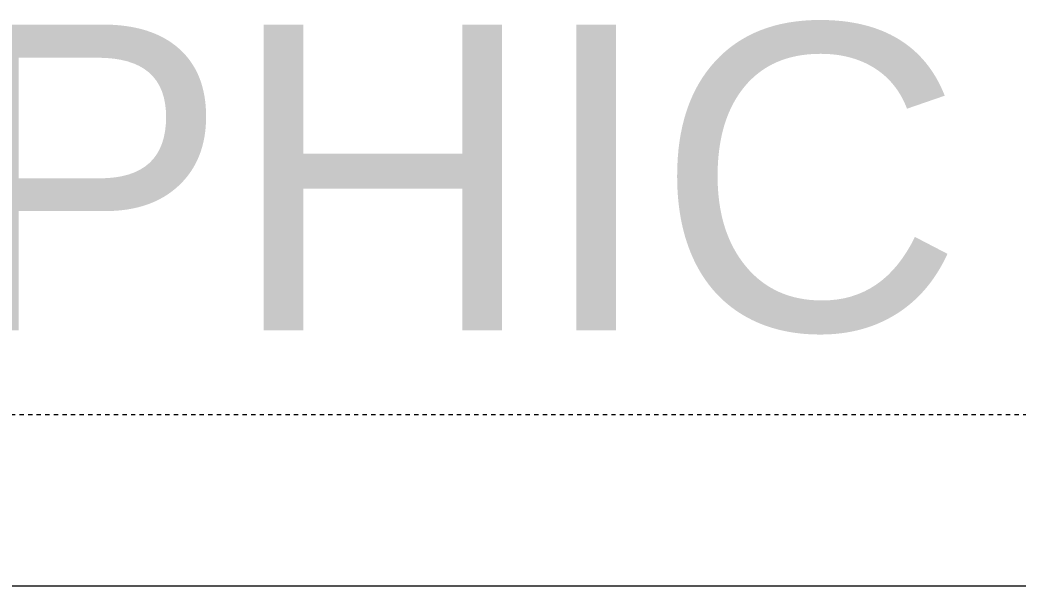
# Model space of a CAD drawing. Header units: inches. Extents: x -449 to 330, y -482 to 598.
# Drawn here: x -92.28 to -69.01, y 290.96 to 304.15 of the extents above; entities that cross this region are included whole.
import ezdxf

# ---------------------------------------------------------------- set-up
doc = ezdxf.new("R2010")
doc.units = ezdxf.units.IN
doc.header["$MEASUREMENT"] = 0
doc.linetypes.add('Overhead_2_', pattern=[0.15625, 0.09375, -0.0625])
for name, color, linetype, lineweight in [('A-FLOR-OVHD', 1, 'Overhead_2_', 9), ('A-WALL', 113, 'Continuous', 13), ('G-ANNO-TEXT', 231, 'Continuous', 9)]:
    doc.layers.add(name, color=color, linetype=linetype, lineweight=lineweight)
doc.styles.add('Arial', font='arial.ttf', dxfattribs={"height": 7.125})

# ---------------------------------------------------------------- blocks, each defined once
blk = doc.blocks.new('Hecht_PAD_AA-Arch_detached_rvt-1-Test Fit - Second Floor Plan')
at = {"layer": 'A-WALL'}
blk.add_line((-36.862, 290.956), (-148.112, 290.956), dxfattribs=at)

msp = doc.modelspace()

# ---------------------------------------------------------------- linework, layer by layer
at = {"layer": 'A-FLOR-OVHD'}
msp.add_line((-159.487, 294.956), (-35.487, 294.956), dxfattribs=at)

# ---------------------------------------------------------------- block references
msp.add_blockref('Hecht_PAD_AA-Arch_detached_rvt-1-Test Fit - Second Floor Plan', (0, 0))

# ---------------------------------------------------------------- texts
at = {"layer": 'G-ANNO-TEXT', "insert": (-115.616, 304.044), "char_height": 7.125, "width": 55.146, "attachment_point": 1, "style": 'Arial'}
msp.add_mtext('GRAPHIC', dxfattribs=at)

doc.saveas('drawing.dxf')
